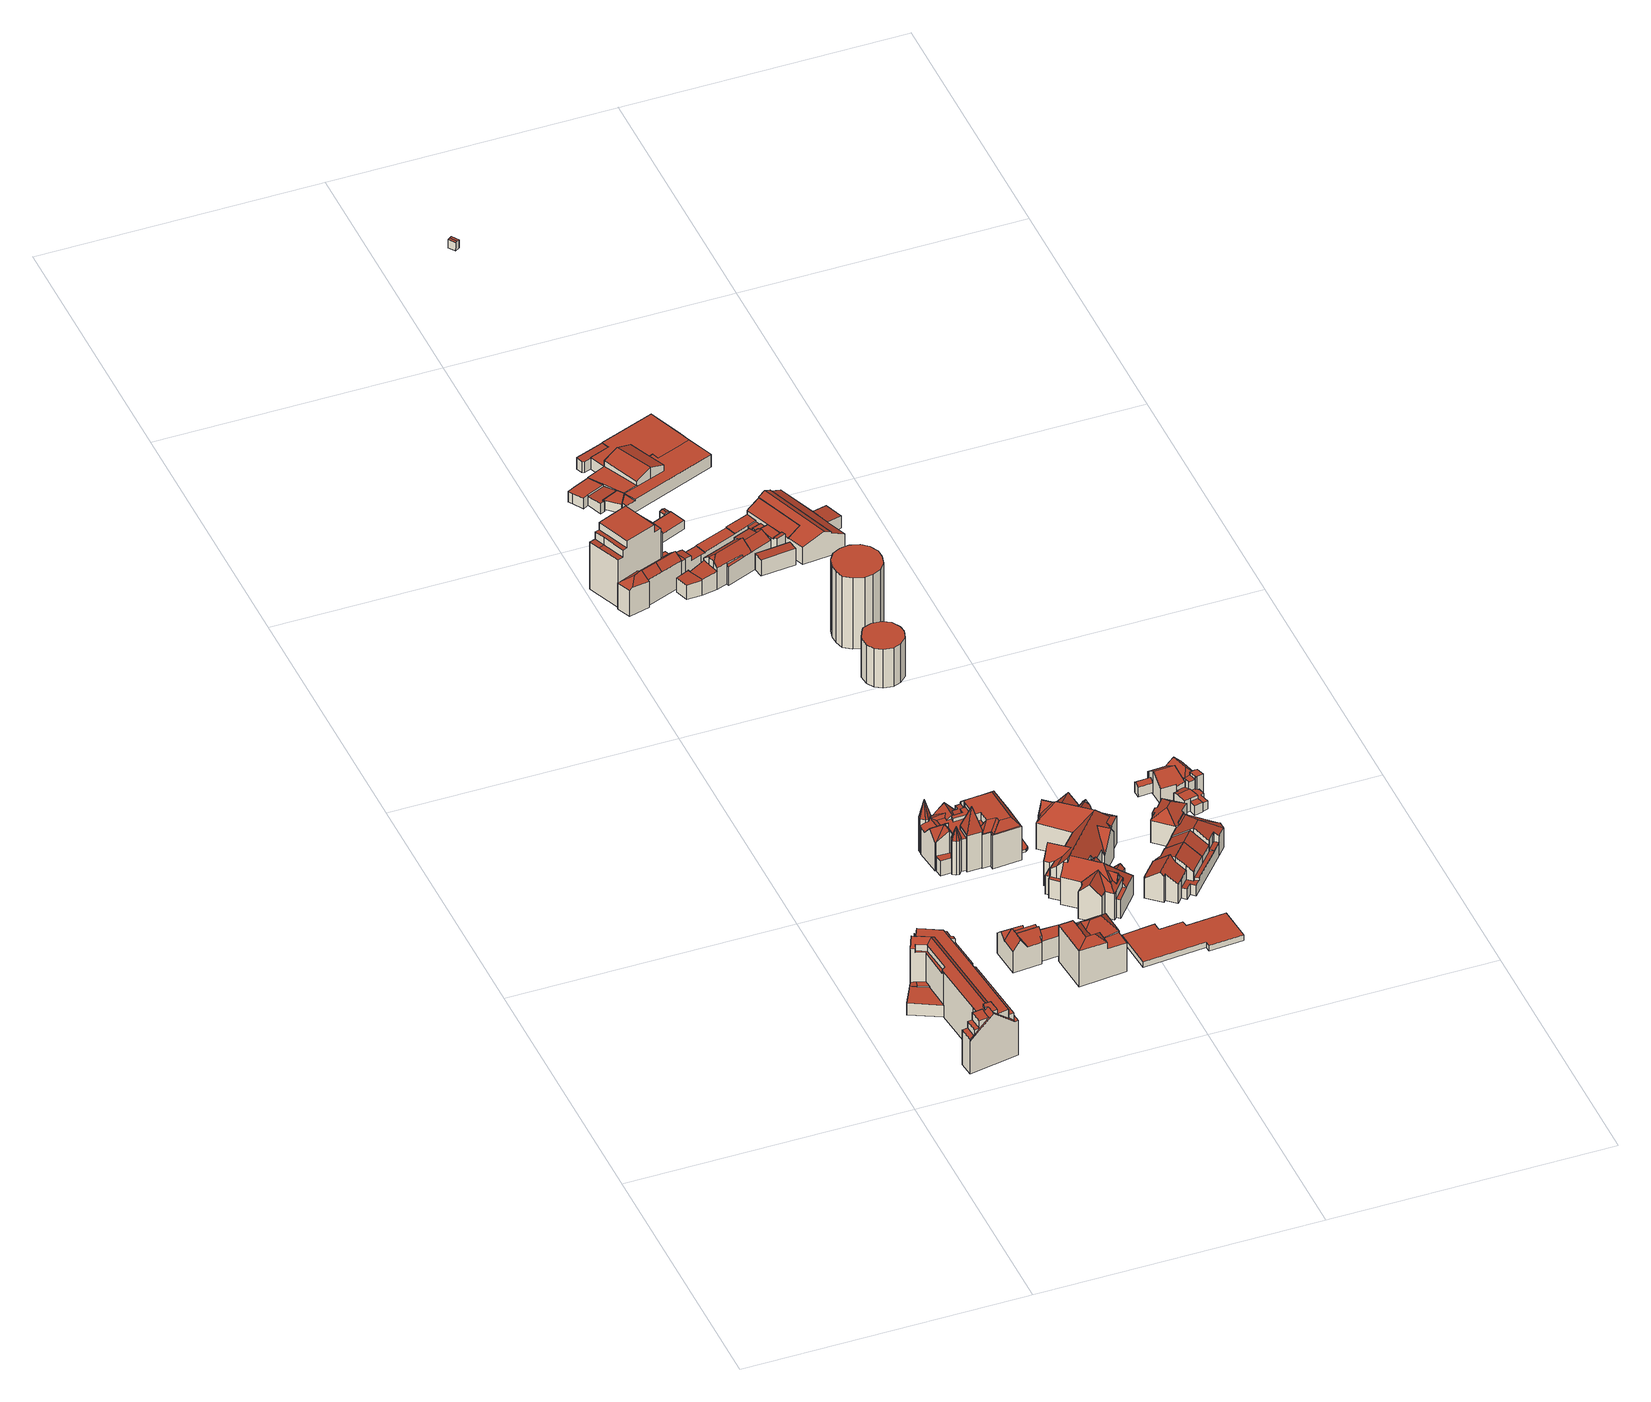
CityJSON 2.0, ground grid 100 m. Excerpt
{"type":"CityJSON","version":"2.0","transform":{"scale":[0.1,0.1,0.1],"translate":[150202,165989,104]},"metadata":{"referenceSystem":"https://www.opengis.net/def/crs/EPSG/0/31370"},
"CityObjects":{
"building1":{"type":"Building","attributes":{"description":"R4029730_A","name":"BUILDING","class":"1"},"geometry":[{"type":"MultiSurface","lod":"2","boundaries":[[[0,1,2,3]],[[4,5,6,7]],[[8,9,10,11,12,13,14]],[[15,16,17,18]],[[19,20,21,22]],[[23,24,25,26,27,28]],[[29,30,31,32]],[[33,34,35,36,37,38]],[[4,39,40,41,42,43]],[[44,45,46,47,48]],[[49,50,51,52,53,54]],[[55,56,57,58]],[[1,59,60,61,2]],[[62,63,64,65,66,67,68,69,70,71,72,73]],[[74,75,76,77]],[[78,79,80,81,82,83,46,84,31,50,49]],[[4,7,85,78,49,54,86,87,88,89,90,39]],[[64,63,81,80,91,92,93]],[[71,70,94,95,5,4,43]],[[96,97,98,99,100,59]],[[101,102,103,104,105,106,107,108,91,6,5,95]],[[65,109,110,66]],[[103,104,16,17]],[[105,106,22,109,110,76]],[[12,13,85,78]],[[18,15,74,67,68,35]],[[111,99,100,60,61,112]],[[113,98,99,111]],[[10,11,79,80]],[[40,41,27,28]],[[65,19,20,64]],[[114,87,88,113]],[[26,3,2,61,42,41,27]],[[107,108,92,93,21]],[[39,40,28,23]],[[115,116,62,73,58,57]],[[26,3,0,97,98,88,89,25]],[[112,117,56,55,72,71,43,42]],[[106,107,21,22]],[[8,9,91,6]],[[108,91,92]],[[20,21,93,64]],[[31,32,84]],[[34,35,68,69]],[[84,46,45]],[[118,119,86,53,52,30,29,44,48]],[[72,73,58,55]],[[100,59,60]],[[33,34,69,70]],[[50,51,31]],[[0,1,96,97]],[[53,54,86]],[[95,101,38,94]],[[1,59,96]],[[75,76,110,66]],[[11,12,78,79]],[[116,120,82,81,63,62]],[[38,33,70,94]],[[120,82,83,47,48,118]],[[9,10,80,91]],[[15,16,77,74]],[[101,102,37,38]],[[47,83,46]],[[89,90,24,25]],[[13,14,7,85]],[[14,8,6,7]],[[90,39,23,24]],[[119,86,87,114]],[[22,19,65,109]],[[51,52,30,31]],[[104,105,76,77,16]],[[17,18,35,36]],[[117,56,57,115]],[[102,103,17,36,37]],[[67,74,75,66]],[[32,29,44,45,84]],[[112,117,115,116,120,118,119,114,113,111]]],"semantics":{"surfaces":[{"type":"RoofSurface"},{"type":"WallSurface"},{"type":"GroundSurface"}],"values":[0,0,0,0,0,0,0,0,0,0,0,0,0,0,0,0,0,0,0,0,0,0,1,1,1,1,1,1,1,1,1,1,1,1,1,1,1,1,1,1,1,1,1,1,1,1,1,1,1,1,1,1,1,1,1,1,1,1,1,1,1,1,1,1,1,1,1,1,1,1,1,1,1,1,1,1,2]}}]},
"building2":{"type":"Building","attributes":{"name":"BUILDING","measuredHeight":12.8,"class":"1"},"geometry":[{"type":"MultiSurface","lod":"2","boundaries":[[[121,122,123,124,125,126,127]],[[128,129,130]],[[131,132,133,134]],[[135,129,136,137]],[[127,138,139,140,121]],[[132,131,141,142,143,144]],[[145,146,147,137,136]],[[135,148,149,130,129]],[[150,129,128,151,152,153]],[[145,136,129,150,154]],[[155,124,123,153,152,156]],[[157,149,148,141,131,134,158]],[[159,151,128,130,149,157]],[[156,152,151,159]],[[160,126,125,161]],[[137,147,144,143]],[[162,138,127,126,160]],[[145,154,121,140]],[[163,144,147,146,139,138,162]],[[158,134,133,164]],[[146,145,140,139]],[[135,137,143,142]],[[148,135,142,141]],[[161,125,124,155]],[[164,133,132,144,163]],[[154,150,122,121]],[[150,153,123,122]],[[158,164,163,162,160,161,155,156,159,157]]],"semantics":{"surfaces":[{"type":"RoofSurface"},{"type":"WallSurface"},{"type":"GroundSurface"}],"values":[0,0,0,0,0,0,0,0,0,0,1,1,1,1,1,1,1,1,1,1,1,1,1,1,1,1,1,2]}}]},
"building3":{"type":"Building","attributes":{"name":"BUILDING","measuredHeight":14.64,"class":"1"},"geometry":[{"type":"MultiSurface","lod":"2","boundaries":[[[165,166,167,168]],[[169,170,171,172,173,174,175,176]],[[177,178,179,172]],[[178,180,179]],[[178,177,181,180]],[[182,183,177,172,171,184]],[[183,185,181,177]],[[169,176,186]],[[183,182,187,185]],[[170,184,171]],[[188,189,190,191]],[[169,186,192,182,184,170]],[[193,190,189,180,181,194]],[[187,182,167,166]],[[172,179,174,173]],[[195,176,175,191,196]],[[196,191,190,193]],[[197,168,192,186,198]],[[174,179,180,189,188]],[[199,165,168,197]],[[194,181,185,200]],[[198,186,176,195]],[[182,192,168,167]],[[201,166,165,199]],[[200,185,187,166,201]],[[175,174,188,191]],[[200,201,199,197,198,195,196,193,194]]],"semantics":{"surfaces":[{"type":"RoofSurface"},{"type":"WallSurface"},{"type":"GroundSurface"}],"values":[0,0,0,0,0,0,0,0,0,0,0,0,1,1,1,1,1,1,1,1,1,1,1,1,1,1,2]}}]},
"building4":{"type":"Building","attributes":{"name":"BUILDING","measuredHeight":16.09,"class":"1"},"geometry":[{"type":"MultiSurface","lod":"2","boundaries":[[[202,203,204]],[[205,206,207,208,209,210]],[[202,211,212]],[[213,214,215,216,217,218,219]],[[220,221,222,223,224,225]],[[210,209,226,227,228,229]],[[230,231,232,233,234,235]],[[229,236,237,238,239,240,241,242,205,210]],[[232,231,243,244]],[[245,246,247,248,249,250,251]],[[202,252,253]],[[254,255,256,257,258,259,260,261,206]],[[262,248,249]],[[263,264,265]],[[266,267,268,269,270,271,272,273,274,275,276,277,278,279,280,281,282,283,284,285,244,243,286,287]],[[242,241,255,254]],[[202,253,288]],[[202,204,289]],[[232,244,285,290]],[[263,291,292]],[[293,235,294]],[[295,296,263]],[[284,283,297,219,218,298,299]],[[300,301,302,303,304,214,213,305,306]],[[263,307,295]],[[202,212,252]],[[263,292,308]],[[293,309,266,287,235]],[[310,311,312,313,314,315,316,317]],[[242,254,206,205]],[[262,246,247,248]],[[318,319,320,321,306,322,323,219,297]],[[285,284,299,290]],[[262,249,250,251]],[[262,251,245,246]],[[263,296,324,264]],[[202,325,211]],[[240,256,255,241]],[[234,326,294,235]],[[202,288,203]],[[263,308,307]],[[290,327,328,329,330,331,332,233,232]],[[263,265,291]],[[202,289,325]],[[299,298,333,334,335,336,337,327,290]],[[240,338,256]],[[319,339,340,320]],[[323,305,213,219]],[[341,260,259,342]],[[343,332,331,344]],[[345,207,206,261,346]],[[237,236,321,320]],[[240,239,277,276]],[[347,208,207,345]],[[348,326,234,233,332,343]],[[248,247,338,275,274]],[[309,293,310,317,267]],[[349,292,291,335,350]],[[231,230,287,286]],[[306,321,300]],[[344,331,330,351]],[[324,296,328,327]],[[352,271,204,203,353]],[[250,249,273,272]],[[227,226,223,222]],[[289,204,271,270]],[[293,294,311,310]],[[339,319,280,279]],[[296,295,329,328]],[[295,307,330,329]],[[354,224,223,355]],[[230,235,287]],[[303,302,221,220,216]],[[238,237,320,340]],[[319,318,281,280]],[[338,240,276,275]],[[356,272,271,352]],[[243,231,286]],[[342,259,258,357]],[[265,264,337,336]],[[212,211,268,316,315]],[[247,246,256,338]],[[283,282,297]],[[358,313,312,359]],[[211,325,269,268]],[[357,258,257,360]],[[304,303,216,215]],[[355,223,226,209,361]],[[239,238,340,278,277]],[[350,335,334,362]],[[252,212,315,314]],[[323,322,305]],[[351,330,307,308,363]],[[360,257,245,251,364]],[[346,261,260,341]],[[228,227,222,221,302]],[[217,216,220,225]],[[249,248,274,273]],[[365,333,298,218,217,225,224,354]],[[291,265,336,335]],[[229,228,302,301]],[[363,308,292,349]],[[214,304,215]],[[325,289,270,269]],[[340,339,279,278]],[[366,314,313,358]],[[361,209,208,347]],[[246,245,257,256]],[[322,306,305]],[[364,251,250,272,356]],[[362,334,333,365]],[[367,288,253,368]],[[359,312,311,369]],[[264,324,327,337]],[[266,309,267]],[[236,229,301,300,321]],[[368,253,252,314,366]],[[318,297,282,281]],[[353,203,288,367]],[[369,311,294,326,348]],[[268,267,317,316]],[[347,345,346,341,342,357,360,364,356,352,353,367,368,366,358,359,369,348,343,344,351,363,349,350,362,365,354,355,361]]],"semantics":{"surfaces":[{"type":"RoofSurface"},{"type":"WallSurface"},{"type":"GroundSurface"}],"values":[0,0,0,0,0,0,0,0,0,0,0,0,0,0,0,0,0,0,0,0,0,0,0,0,0,0,0,0,0,0,0,0,0,0,0,0,0,0,0,0,0,0,0,0,0,0,0,0,1,1,1,1,1,1,1,1,1,1,1,1,1,1,1,1,1,1,1,1,1,1,1,1,1,1,1,1,1,1,1,1,1,1,1,1,1,1,1,1,1,1,1,1,1,1,1,1,1,1,1,1,1,1,1,1,1,1,1,1,1,1,1,1,1,1,1,1,1,1,1,1,1,2]}}]},
"building5":{"type":"Building","attributes":{"name":"BUILDING","measuredHeight":25.1,"class":"1"},"geometry":[{"type":"MultiSurface","lod":"2","boundaries":[[[370,371,372,373]],[[374,375,376,377,378]],[[379,380,381,382,383]],[[370,384,385,371]],[[386,387,388,389,390,391]],[[392,387,386,378,377,379,383,373,372,393]],[[374,378,386,391]],[[393,372,371,385,394]],[[377,376,380,379]],[[394,385,384,381,380,376,375,395]],[[396,390,389,397]],[[383,382,370,373]],[[398,388,387,392]],[[397,389,388,398]],[[395,375,374,391,390,396]],[[382,381,384,370]],[[394,395,396,397,398,392,393]]],"semantics":{"surfaces":[{"type":"RoofSurface"},{"type":"WallSurface"},{"type":"GroundSurface"}],"values":[0,0,0,0,0,1,1,1,1,1,1,1,1,1,1,1,2]}}]},
"building6":{"type":"Building","attributes":{"name":"BUILDING","measuredHeight":1.02,"class":"1"},"geometry":[{"type":"MultiSurface","lod":"2","boundaries":[[[399,400,401,402,403,404]],[[405,404,403,406]],[[407,399,404,405]],[[406,403,402,408]],[[409,401,400,410]],[[408,402,401,409]],[[410,400,399,407]],[[405,406,408,409,410,407]]],"semantics":{"surfaces":[{"type":"RoofSurface"},{"type":"WallSurface"},{"type":"GroundSurface"}],"values":[0,1,1,1,1,1,1,2]}}]},
"building7":{"type":"Building","attributes":{"name":"BUILDING","measuredHeight":4.26,"class":"1"},"geometry":[{"type":"MultiSurface","lod":"2","boundaries":[[[411,412,413,414,415,416,417]],[[418,417,416,419]],[[420,411,417,418]],[[421,414,413,422]],[[419,416,415,423]],[[423,415,414,421]],[[424,412,411,420]],[[422,413,412,424]],[[420,418,419,423,421,422,424]]],"semantics":{"surfaces":[{"type":"RoofSurface"},{"type":"WallSurface"},{"type":"GroundSurface"}],"values":[0,1,1,1,1,1,1,1,2]}}]},
"building8":{"type":"Building","attributes":{"name":"BUILDING","measuredHeight":16.64,"class":"1"},"geometry":[{"type":"MultiSurface","lod":"2","boundaries":[[[425,426,427,428]],[[429,430,431,432,433]],[[434,435,436]],[[437,438,439,440]],[[441,435,434]],[[442,443,444,445]],[[446,447,448,449,450]],[[451,452,453,454,455]],[[456,457,458,459]],[[460,461,425,428,462,463,464,465,466]],[[467,468,469,470,471]],[[472,473,474,475,476]],[[470,469,461,460]],[[477,467,471]],[[478,479,431,480]],[[481,482,483,453]],[[430,484,485,486]],[[487,466,488,489,490,491,492,472,493]],[[472,476,494,495]],[[496,497,447,498]],[[458,457,499,500,501,493,502,503,504,505,506]],[[455,454,487,493,501,459,458,506,507,508,509]],[[436,435,441,466,487,454,453,483,510,511]],[[512,513,514,515]],[[431,430,486,516,442,445,517,477,471,470,460,480]],[[428,427,518,519,520,462]],[[493,472,495,502]],[[516,521,522,443,442]],[[523,481,453,452]],[[514,513,524]],[[456,459,501,500]],[[525,526,480,460,466,441,527,528,529,524,513,512]],[[462,520,530,463]],[[531,532,478,480,526]],[[533,445,444,534]],[[534,444,443,522,535]],[[447,530,520,498]],[[465,488,466]],[[536,511,510,482,481,523,451,455,537]],[[538,512,515,539]],[[540,436,511,536]],[[541,479,478,542]],[[543,461,469,544]],[[452,451,523]],[[545,425,461,543]],[[546,474,473,547]],[[438,508,504,503,439]],[[547,473,492,491,548]],[[549,502,495,550]],[[537,455,509,437,440,551]],[[552,494,476,475,553]],[[457,456,499]],[[554,447,497,555]],[[556,468,467,557]],[[430,429,484]],[[472,492,473]],[[558,532,531,525,559]],[[560,426,425,545]],[[561,485,484,429,433,562]],[[482,510,483]],[[563,521,516,564]],[[559,525,512,538]],[[506,505,507]],[[564,516,486,565]],[[464,489,488,465]],[[565,486,485,561]],[[566,518,427,426,560]],[[567,449,448,568]],[[569,496,519,518,566]],[[553,475,474,546]],[[548,491,490,449,567]],[[570,528,527,571]],[[572,529,528,570]],[[573,439,503,502,549]],[[437,509,508,438]],[[432,431,479,541,574,575]],[[450,489,464,463,446]],[[562,433,432,575]],[[555,497,496,569]],[[571,527,441,576]],[[544,469,468,556]],[[550,495,494,552]],[[498,520,519,496]],[[539,515,514,524,577]],[[446,463,530,447]],[[578,517,445,533]],[[568,448,447,554]],[[551,440,439,573]],[[507,505,504,508]],[[499,456,500]],[[577,524,529,572]],[[449,490,489,450]],[[557,467,477,517,578]],[[576,441,434,436,540]],[[535,522,521,563]],[[526,525,531]],[[542,478,532,558]],[[544,556,557,578,533,534,535,563,564,565,561,562,575,574,541,542,558,559,538,539,577,572,570,571,576,540,536,537,551,573,549,550,552,553,546,547,548,567,568,554,555,569,566,560,545,543]]],"semantics":{"surfaces":[{"type":"RoofSurface"},{"type":"WallSurface"},{"type":"GroundSurface"}],"values":[0,0,0,0,0,0,0,0,0,0,0,0,0,0,0,0,0,0,0,0,0,0,0,0,0,0,0,0,0,0,0,0,0,0,1,1,1,1,1,1,1,1,1,1,1,1,1,1,1,1,1,1,1,1,1,1,1,1,1,1,1,1,1,1,1,1,1,1,1,1,1,1,1,1,1,1,1,1,1,1,1,1,1,1,1,1,1,1,1,1,1,1,1,1,1,1,1,2]}}]},
"building9":{"type":"Building","attributes":{"name":"BUILDING","measuredHeight":4.32,"class":"1"},"geometry":[{"type":"MultiSurface","lod":"2","boundaries":[[[579,580,581,582,583,584]],[[585,579,584,586]],[[587,582,581,588]],[[586,584,583,589]],[[590,580,579,585]],[[588,581,580,590]],[[589,583,582,587]],[[585,586,589,587,588,590]]],"semantics":{"surfaces":[{"type":"RoofSurface"},{"type":"WallSurface"},{"type":"GroundSurface"}],"values":[0,1,1,1,1,1,1,2]}}]},
"building10":{"type":"Building","attributes":{"name":"BUILDING","measuredHeight":19.51,"class":"1"},"geometry":[{"type":"MultiSurface","lod":"2","boundaries":[[[591,592,593,594,595,596,597,598,599]],[[600,601,602,603,604,605,606]],[[607,608,609,610,611]],[[612,613,614,615,616,594]],[[617,618,619,620,621,622,623,624,625,626]],[[627,628,629,630,631,632,633,634]],[[635,636,637,638]],[[639,640,641,642]],[[596,595,643,644,645]],[[646,647,648]],[[649,650,651,652]],[[604,653,654,648,647,655,656,657,658]],[[659,660,661,662]],[[663,664,665,666,667,668]],[[669,670,671,672,673]],[[674,675,601,600,676]],[[677,678,602,601,679,680]],[[681,682,683,684,615]],[[685,686,687,688,689]],[[615,614,690,681]],[[691,692,693,606,694,695,696]],[[697,698,699,700,701]],[[595,594,616,702,643]],[[703,704,705,646,648,654,678]],[[706,707,708,709,710]],[[632,631,711,712,713]],[[714,664,645,644,715]],[[716,682,681,690,717]],[[694,606,605]],[[718,649,710,709,642,641,689,688,719]],[[720,707,706,652,651,697,701,691,696,659,662,721]],[[722,713,712,723]],[[724,704,703,677,680,725]],[[654,653,603,602]],[[709,708,639,642]],[[667,666,673,672]],[[668,667,672,626,625]],[[608,607,591,599]],[[612,594,593]],[[726,592,591,607,611,727]],[[609,608,599,623,622]],[[676,600,693,692]],[[728,617,671,670,686,685,640,639,708,707,720]],[[653,604,603]],[[729,661,660,695,694,605,730]],[[731,702,683,682,716]],[[732,619,618,733]],[[706,710,649,652]],[[670,669,687,686]],[[597,596,663,668]],[[660,659,696,695]],[[719,688,687,669,673,734]],[[641,640,685,689]],[[646,705,628,627]],[[723,712,711,735]],[[698,697,651,650]],[[658,657,636,635]],[[678,654,602]],[[678,677,703]],[[736,665,664,714]],[[684,683,702,616]],[[737,675,674,699,738]],[[679,601,675]],[[739,629,628,740]],[[740,628,705,704,724]],[[599,598,624,623]],[[725,680,679,675,737]],[[717,690,614,741]],[[598,597,668,625,624]],[[692,691,701,700]],[[734,673,666,665,736]],[[674,676,692,700,699]],[[727,611,610,621,620,742]],[[596,645,664,663]],[[742,620,619,732]],[[743,613,612,593,592,726]],[[741,614,613,743]],[[738,699,698,650,649,718]],[[744,637,656,655,633,745]],[[721,662,661,729]],[[746,630,629,739]],[[672,671,617,626]],[[735,711,631,630,746]],[[733,618,617,728]],[[747,638,637,744]],[[610,609,622,621]],[[730,605,604,658,635,638,747]],[[600,606,693]],[[657,656,637,636]],[[745,633,632,713,722]],[[615,684,616]],[[655,647,634,633]],[[647,646,627,634]],[[715,644,643,702,731]],[[743,726,727,742,732,733,728,720,721,729,730,747,744,745,722,723,735,746,739,740,724,725,737,738,718,719,734,736,714,715,731,716,717,741]]],"semantics":{"surfaces":[{"type":"RoofSurface"},{"type":"WallSurface"},{"type":"GroundSurface"}],"values":[0,0,0,0,0,0,0,0,0,0,0,0,0,0,0,0,0,0,0,0,0,0,0,0,0,0,1,1,1,1,1,1,1,1,1,1,1,1,1,1,1,1,1,1,1,1,1,1,1,1,1,1,1,1,1,1,1,1,1,1,1,1,1,1,1,1,1,1,1,1,1,1,1,1,1,1,1,1,1,1,1,1,1,1,1,1,1,1,1,1,1,1,1,1,2]}}]},
"building11":{"type":"Building","attributes":{"name":"BUILDING","measuredHeight":3.73,"class":"1"},"geometry":[{"type":"MultiSurface","lod":"2","boundaries":[[[748,749,750,751,752,753]],[[754,748,753,755]],[[756,750,749,757]],[[757,749,748,754]],[[758,752,751,759]],[[759,751,750,756]],[[755,753,752,758]],[[757,754,755,758,759,756]]],"semantics":{"surfaces":[{"type":"RoofSurface"},{"type":"WallSurface"},{"type":"GroundSurface"}],"values":[0,1,1,1,1,1,1,2]}}]},
"building12":{"type":"Building","attributes":{"name":"BUILDING","measuredHeight":2.33,"class":"1"},"geometry":[{"type":"MultiSurface","lod":"2","boundaries":[[[760,761,762,763,764,765,766,767,768,769]],[[770,767,766,771]],[[772,768,767,770]],[[773,769,768,772]],[[774,763,762,775]],[[776,765,764,777]],[[778,760,769,773]],[[779,761,760,778]],[[777,764,763,774]],[[771,766,765,776]],[[775,762,761,779]],[[778,773,772,770,771,776,777,774,775,779]]],"semantics":{"surfaces":[{"type":"RoofSurface"},{"type":"WallSurface"},{"type":"GroundSurface"}],"values":[0,1,1,1,1,1,1,1,1,1,1,2]}}]},
"building13":{"type":"Building","attributes":{"name":"BUILDING","measuredHeight":3.58,"class":"1"},"geometry":[{"type":"MultiSurface","lod":"2","boundaries":[[[780,781,782,783]],[[784,781,780,785]],[[785,780,783,786]],[[787,782,781,784]],[[786,783,782,787]],[[784,785,786,787]]],"semantics":{"surfaces":[{"type":"RoofSurface"},{"type":"WallSurface"},{"type":"GroundSurface"}],"values":[0,1,1,1,1,2]}}]},
"building14":{"type":"Building","attributes":{"name":"BUILDING","measuredHeight":3.03,"class":"1"},"geometry":[{"type":"MultiSurface","lod":"2","boundaries":[[[788,789,790,791]],[[788,792,793,789]],[[794,790,789,793,795]],[[796,791,790,794]],[[795,793,792,797]],[[797,792,788,791,796]],[[794,795,797,796]]],"semantics":{"surfaces":[{"type":"RoofSurface"},{"type":"WallSurface"},{"type":"GroundSurface"}],"values":[0,0,1,1,1,1,2]}}]},
"building15":{"type":"Building","attributes":{"name":"BUILDING","measuredHeight":15.84,"class":"1"},"geometry":[{"type":"MultiSurface","lod":"2","boundaries":[[[798,799,800,801,802,803,804,805,806,807,808,809,810,811]],[[812,804,803,813]],[[814,801,800,815]],[[813,803,802,816]],[[817,798,811,818]],[[815,800,799,819]],[[820,810,809,821]],[[822,808,807,823]],[[818,811,810,820]],[[823,807,806,824]],[[816,802,801,814]],[[819,799,798,817]],[[821,809,808,822]],[[824,806,805,825]],[[825,805,804,812]],[[817,818,820,821,822,823,824,825,812,813,816,814,815,819]]],"semantics":{"surfaces":[{"type":"RoofSurface"},{"type":"WallSurface"},{"type":"GroundSurface"}],"values":[0,1,1,1,1,1,1,1,1,1,1,1,1,1,1,2]}}]},
"building16":{"type":"Building","attributes":{"name":"BUILDING","measuredHeight":28.97,"class":"1"},"geometry":[{"type":"MultiSurface","lod":"2","boundaries":[[[826,827,828,829,830,831,832,833,834,835,836,837,838,839,840,841]],[[842,832,831,843]],[[843,831,830,844]],[[844,830,829,845]],[[846,833,832,842]],[[845,829,828,847]],[[847,828,827,848]],[[849,838,837,850]],[[851,840,839,852]],[[853,836,835,854]],[[850,837,836,853]],[[852,839,838,849]],[[848,827,826,855]],[[854,835,834,856]],[[857,841,840,851]],[[856,834,833,846]],[[855,826,841,857]],[[855,857,851,852,849,850,853,854,856,846,842,843,844,845,847,848]]],"semantics":{"surfaces":[{"type":"RoofSurface"},{"type":"WallSurface"},{"type":"GroundSurface"}],"values":[0,1,1,1,1,1,1,1,1,1,1,1,1,1,1,1,1,2]}}]},
"building17":{"type":"Building","attributes":{"name":"BUILDING","measuredHeight":6.68,"class":"1"},"geometry":[{"type":"MultiSurface","lod":"2","boundaries":[[[858,859,860,861]],[[862,859,858,863]],[[864,861,860,865]],[[863,858,861,864]],[[865,860,859,862]],[[863,864,865,862]]],"semantics":{"surfaces":[{"type":"RoofSurface"},{"type":"WallSurface"},{"type":"GroundSurface"}],"values":[0,1,1,1,1,2]}}]},
"building18":{"type":"Building","attributes":{"name":"BUILDING","measuredHeight":9.38,"class":"1"},"geometry":[{"type":"MultiSurface","lod":"2","boundaries":[[[866,752,867,868,869,870,871,872,873,874,875]],[[876,877,878,879,880,881]],[[882,883,884,885]],[[886,887,888,889,890,891]],[[892,893,894,895]],[[896,897,898,899,900,871,870,901,902,903,904,905]],[[893,892,906,907,908]],[[893,908,898,897]],[[906,892,875,874]],[[895,894,878,877]],[[909,890,889,910]],[[911,880,879,912]],[[907,906,874,873,899]],[[877,876,752,866]],[[913,886,891,914]],[[915,883,882,916]],[[871,900,872]],[[917,896,905,886,913]],[[918,884,883,915]],[[919,902,901,870,869,868,920]],[[894,893,897,896,878]],[[916,882,752,876,881,921]],[[867,752,882,885]],[[920,868,867,885,884,918]],[[900,899,873,872]],[[912,879,878,896,917]],[[910,889,888,903,902,919]],[[921,881,880,911]],[[892,895,877,866,875]],[[905,904,887,886]],[[904,903,888,887]],[[914,891,890,909]],[[908,907,899,898]],[[912,917,913,914,909,910,919,920,918,915,916,921,911]]],"semantics":{"surfaces":[{"type":"RoofSurface"},{"type":"WallSurface"},{"type":"GroundSurface"}],"values":[0,0,0,0,0,0,0,1,1,1,1,1,1,1,1,1,1,1,1,1,1,1,1,1,1,1,1,1,1,1,1,1,1,2]}}]},
"building19":{"type":"Building","attributes":{"name":"BUILDING","measuredHeight":13.22,"class":"1"},"geometry":[{"type":"MultiSurface","lod":"2","boundaries":[[[922,923,924,925]],[[926,927,928,929,930,931,932,933]],[[934,935,936,937,938,939,940,928,927]],[[926,934,927]],[[941,942,930,923,922]],[[943,944,945,946,947,948,949,950,951]],[[952,953,954,955,956]],[[957,958,959,960]],[[928,940,961,929]],[[962,963,964,965,966,967]],[[968,969,959,958,970,971]],[[972,924,973,974,975,976,977,978,979]],[[950,949,980,981,982,983]],[[962,967,984,985,986,987,988,989,948]],[[972,990,925,924]],[[991,992,993,994,995,996]],[[923,930,997,998,999,973,924]],[[1000,1001,1002,1003,1004,1005,1006,1007]],[[1008,1003,987,986,1009]],[[943,951,958,957]],[[951,950,970,958]],[[963,962,947,946]],[[1010,935,934,926,1011]],[[1012,961,940,939,1013]],[[931,930,942]],[[983,982,993,992,971]],[[994,993,1000,1007]],[[981,980,988,1002,1001]],[[956,955,996,995]],[[1014,1006,1005,1015]],[[1016,936,935,1010]],[[977,976,954,953]],[[982,981,1001,1000,993]],[[932,931,942,941]],[[1017,945,944,1018]],[[1019,972,979,1020]],[[949,948,989]],[[962,948,947]],[[1021,985,984,1022]],[[1023,964,963,946,945,1017]],[[1024,937,936,1016]],[[975,974,968,991,996,955]],[[1025,938,937,1024]],[[978,977,953,952]],[[1026,997,929,961,1012]],[[974,973,969,968]],[[1027,990,972,1019]],[[1028,933,932,941,922,925,990,1027]],[[1029,966,965,1030]],[[1011,926,933,1028]],[[988,987,1003,1002]],[[1022,984,967,966,1029]],[[1013,939,938,1025]],[[950,983,971,970]],[[1015,1005,1004,1031]],[[976,975,955,954]],[[1020,979,978,952,956,995,994,1007,1006,1014]],[[1018,944,943,957,960,998,997,1026]],[[1009,986,985,1021]],[[973,999,959,969]],[[929,997,930]],[[999,998,960,959]],[[1030,965,964,1023]],[[968,971,992,991]],[[1031,1004,1003,1008]],[[980,949,989,988]],[[1012,1013,1025,1024,1016,1010,1011,1028,1027,1019,1020,1014,1015,1031,1008,1009,1021,1022,1029,1030,1023,1017,1018,1026]]],"semantics":{"surfaces":[{"type":"RoofSurface"},{"type":"WallSurface"},{"type":"GroundSurface"}],"values":[0,0,0,0,0,0,0,0,0,0,0,0,0,0,0,0,0,0,1,1,1,1,1,1,1,1,1,1,1,1,1,1,1,1,1,1,1,1,1,1,1,1,1,1,1,1,1,1,1,1,1,1,1,1,1,1,1,1,1,1,1,1,1,1,1,1,2]}}]},
"building20":{"type":"Building","attributes":{"name":"BUILDING","measuredHeight":10.47,"class":"1"},"geometry":[{"type":"MultiSurface","lod":"2","boundaries":[[[1032,1033,1034,1035,1036,1037]],[[1038,1039,1040,1041,1042,1043]],[[1044,1045,1046,1047,1048,1049]],[[1050,1039,1038,1051]],[[1052,1046,1045,1053]],[[1050,1051,1032,1037]],[[1054,1034,1033,1055]],[[1056,1047,1046,1052]],[[1057,1035,1034,1054]],[[1055,1033,1032,1051,1038,1043,1058]],[[1059,1036,1035,1057]],[[1053,1045,1044,1040,1039,1050,1037,1036,1059]],[[1042,1041,1049,1048]],[[1058,1043,1042,1048,1047,1056]],[[1041,1040,1044,1049]],[[1057,1054,1055,1058,1056,1052,1053,1059]]],"semantics":{"surfaces":[{"type":"RoofSurface"},{"type":"WallSurface"},{"type":"GroundSurface"}],"values":[0,0,0,0,1,1,1,1,1,1,1,1,1,1,1,2]}}]},
"building21":{"type":"Building","attributes":{"name":"BUILDING","measuredHeight":5.1,"class":"1"},"geometry":[{"type":"MultiSurface","lod":"2","boundaries":[[[1060,1061,1062,1063]],[[1060,1064,1065,1061]],[[1066,1062,1061,1065,1067]],[[1068,1064,1060,1063,1069]],[[1067,1065,1064,1068]],[[1069,1063,1062,1066]],[[1067,1068,1069,1066]]],"semantics":{"surfaces":[{"type":"RoofSurface"},{"type":"WallSurface"},{"type":"GroundSurface"}],"values":[0,0,1,1,1,1,2]}}]},
"building22":{"type":"Building","attributes":{"name":"BUILDING","measuredHeight":3.37,"class":"1"},"geometry":[{"type":"MultiSurface","lod":"2","boundaries":[[[1070,1071,1072,1073]],[[1070,1073,1074,1075]],[[1076,1072,1071,1077]],[[1077,1071,1070,1075,1078]],[[1078,1075,1074,1079]],[[1079,1074,1073,1072,1076]],[[1077,1078,1079,1076]]],"semantics":{"surfaces":[{"type":"RoofSurface"},{"type":"WallSurface"},{"type":"GroundSurface"}],"values":[0,0,1,1,1,1,2]}}]},
"building23":{"type":"Building","attributes":{"name":"BUILDING","measuredHeight":5.75,"class":"1"},"geometry":[{"type":"MultiSurface","lod":"2","boundaries":[[[1080,1081,1082,1083]],[[1084,1082,1081,1085]],[[1086,1083,1082,1084]],[[1087,1080,1083,1086]],[[1085,1081,1080,1087]],[[1086,1084,1085,1087]]],"semantics":{"surfaces":[{"type":"RoofSurface"},{"type":"WallSurface"},{"type":"GroundSurface"}],"values":[0,1,1,1,1,2]}}]},
"building24":{"type":"Building","attributes":{"name":"BUILDING","measuredHeight":9.47,"class":"1"},"geometry":[{"type":"MultiSurface","lod":"2","boundaries":[[[1088,1089,1090,1091,1092,1093]],[[1094,1095,1096,1097,1098,1099]],[[1100,1101,1102,1103,1094,1099,1104,1105]],[[1106,1107,1108,1109]],[[1088,1093,1110,1111,1112,1113]],[[1114,1089,1088,1113,1100,1105,1115]],[[1116,1095,1094,1103,1117]],[[1118,1109,1108,1119]],[[1120,1092,1091,1121]],[[1122,1111,1110,1123]],[[1121,1091,1090,1124]],[[1125,1104,1099,1098,1097,1106,1109,1118]],[[1126,1102,1101,1112,1111,1122]],[[1127,1107,1096,1095,1116]],[[1115,1105,1104,1125]],[[1123,1110,1093,1092,1120]],[[1113,1112,1101,1100]],[[1117,1103,1102,1126]],[[1119,1108,1107,1127]],[[1124,1090,1089,1114]],[[1097,1096,1107,1106]],[[1124,1114,1115,1125,1118,1119,1127,1116,1117,1126,1122,1123,1120,1121]]],"semantics":{"surfaces":[{"type":"RoofSurface"},{"type":"WallSurface"},{"type":"GroundSurface"}],"values":[0,0,0,0,0,1,1,1,1,1,1,1,1,1,1,1,1,1,1,1,1,2]}}]},
"building25":{"type":"Building","attributes":{"name":"BUILDING","measuredHeight":9.18,"class":"1"},"geometry":[{"type":"MultiSurface","lod":"2","boundaries":[[[1128,1129,1130,1131,1132]],[[1133,1134,1135,1136,1137,1138,1139,1140]],[[1141,1142,1143,1144,1145,1146,1147]],[[1130,1129,1142,1141]],[[1148,1149,1150,1151,1152,1153,1154,1155,1156,1157,1158]],[[1129,1128,1159,1160,1142]],[[1161,1139,1138,1156,1162]],[[1163,1132,1131,1164]],[[1134,1133,1131,1130]],[[1165,1152,1151,1166]],[[1138,1137,1157,1156]],[[1164,1131,1133,1140,1167]],[[1168,1144,1143,1160,1159,1169]],[[1166,1151,1150,1170]],[[1171,1145,1144,1168]],[[1167,1140,1139,1161]],[[1137,1136,1147,1158,1157]],[[1135,1134,1130,1141]],[[1170,1150,1149,1148,1146,1145,1171]],[[1136,1135,1141,1147]],[[1147,1146,1148,1158]],[[1172,1155,1154,1173]],[[1162,1156,1155,1172]],[[1169,1159,1128,1132,1163]],[[1173,1154,1153,1174]],[[1174,1153,1152,1165]],[[1143,1142,1160]],[[1169,1163,1164,1167,1161,1162,1172,1173,1174,1165,1166,1170,1171,1168]]],"semantics":{"surfaces":[{"type":"RoofSurface"},{"type":"WallSurface"},{"type":"GroundSurface"}],"values":[0,0,0,0,0,0,1,1,1,1,1,1,1,1,1,1,1,1,1,1,1,1,1,1,1,1,1,2]}}]}
},
"vertices":[
[215,407,131],[179,425,131],[187,446,130],[213,435,131],[239,453,292],[254,465,278],[291,79,278],[275,78,292],[291,79,295],[296,34,295],[278,31,296],[275,60,295],[265,59,295],[264,77,295],[275,78,295],[318,446,264],[298,444,273],[296,460,272],[317,462,264],[332,307,251],[358,50,251],[336,48,251],[312,305,250],[220,440,249],[232,318,250],[222,317,250],[213,435,249],[182,448,250],[186,457,250],[208,68,248],[224,70,248],[229,22,248],[212,19,248],[231,551,252],[312,506,252],[317,462,248],[296,460,247],[294,487,249],[218,526,249],[220,440,274],[186,457,274],[182,448,265],[167,454,264],[182,481,292],[208,68,221],[212,19,221],[202,17,221],[193,15,221],[188,66,221],[261,59,278],[264,28,278],[229,22,277],[224,70,277],[246,72,277],[260,73,278],[228,569,129],[237,586,128],[320,545,129],[322,522,129],[166,432,127],[158,436,125],[167,454,126],[371,42,221],[359,40,221],[358,50,221],[332,307,221],[330,328,221],[318,446,222],[317,462,222],[312,506,222],[231,551,221],[221,555,221],[228,569,221],[322,522,222],[318,446,251],[330,328,251],[310,326,248],[298,444,249],[265,59,281],[275,60,292],[278,31,292],[279,25,292],[194,10,212],[193,15,212],[212,19,230],[264,77,281],[246,72,265],[242,110,265],[223,307,265],[222,317,265],[232,318,274],[296,34,278],[337,42,242],[336,48,241],[218,526,245],[201,491,278],[179,425,127],[215,407,127],[223,307,127],[118,361,128],[158,436,127],[218,526,278],[294,487,277],[296,460,277],[298,444,277],[310,326,277],[312,305,277],[336,48,277],[337,42,277],[312,305,242],[310,326,242],[118,361,80],[167,454,80],[223,307,80],[242,110,80],[320,545,80],[371,42,80],[237,586,80],[188,66,80],[246,72,80],[194,10,80],
[612,474,190],[612,468,185],[613,447,163],[674,453,164],[685,453,164],[684,464,174],[683,478,187],[559,430,171],[532,462,209],[534,428,209],[501,511,190],[576,516,189],[574,545,162],[499,539,163],[528,490,210],[539,476,195],[536,490,197],[681,498,165],[611,495,165],[612,480,180],[503,488,167],[528,490,166],[536,490,166],[577,493,165],[612,480,196],[611,495,198],[577,493,198],[503,488,171],[508,427,168],[612,468,210],[608,434,171],[607,447,186],[613,447,186],[612,474,203],[674,453,82],[607,447,82],[508,427,82],[499,539,82],[608,434,82],[684,464,82],[685,453,82],[681,498,82],[577,493,82],[574,545,82],
[684,464,169],[685,453,169],[741,458,169],[740,469,169],[807,424,227],[767,419,225],[746,399,207],[749,367,207],[749,367,193],[780,370,180],[850,381,184],[852,381,184],[722,341,229],[755,343,229],[780,370,207],[785,318,205],[686,309,207],[741,458,184],[713,433,229],[743,440,209],[674,453,207],[844,478,184],[685,453,207],[780,370,178],[785,318,178],[854,324,178],[850,381,178],[740,469,184],[854,324,60],[686,309,60],[852,381,60],[850,381,60],[740,469,60],[844,478,60],[684,464,60],[674,453,60],[685,453,60],
[520,939,290],[525,924,240],[535,935,240],[711,948,264],[734,923,240],[733,942,240],[728,1009,240],[719,1115,240],[702,1086,264],[516,956,240],[507,951,240],[560,1051,234],[558,1079,234],[582,1080,214],[580,1100,214],[579,1108,214],[545,1106,253],[550,1043,247],[580,1100,212],[600,1102,212],[600,1106,212],[621,1108,212],[621,1110,212],[579,1108,212],[621,1108,238],[600,1106,237],[600,1102,243],[601,1079,264],[519,1007,252],[519,1019,238],[487,1017,238],[451,1036,213],[455,1003,252],[506,1006,252],[602,1066,264],[604,1031,264],[606,1002,264],[629,1003,264],[632,961,264],[667,963,264],[668,945,264],[518,1029,234],[502,1027,234],[602,928,250],[606,928,250],[605,960,250],[604,986,250],[551,984,250],[552,934,250],[553,927,250],[503,942,240],[504,933,240],[637,914,240],[636,930,240],[606,928,240],[602,928,240],[602,925,240],[632,927,240],[632,910,240],[735,917,240],[579,956,341],[468,1082,308],[488,1077,240],[487,1087,240],[522,968,234],[515,968,234],[516,956,234],[525,956,234],[534,946,234],[535,935,234],[552,934,234],[551,984,234],[604,986,234],[605,960,234],[632,961,234],[629,1003,234],[606,1002,234],[591,1000,234],[589,1029,234],[545,1027,234],[544,1043,234],[528,1041,234],[527,1055,234],[499,1054,234],[519,1019,234],[519,1007,234],[513,925,240],[534,946,240],[483,1066,238],[475,1100,240],[463,1098,240],[509,967,252],[463,970,217],[464,1061,240],[475,1061,240],[544,1043,247],[508,1104,214],[535,1069,242],[602,1066,234],[601,1079,234],[600,1102,234],[580,1100,234],[582,1080,234],[584,1053,234],[583,1065,247],[450,1072,240],[450,1084,240],[515,968,243],[509,967,163],[463,970,163],[463,965,163],[467,940,163],[503,942,163],[507,951,163],[516,956,163],[515,968,163],[545,1027,247],[589,1029,247],[604,1031,247],[602,1066,247],[584,1053,247],[584,1045,247],[481,1068,240],[525,956,240],[460,969,217],[481,1068,234],[475,1061,231],[464,1061,231],[450,1072,213],[451,1065,213],[448,1064,213],[481,1102,214],[481,1099,214],[475,1100,214],[487,1087,214],[488,1077,223],[605,960,240],[591,1000,242],[606,1002,242],[632,910,103],[632,927,103],[448,1064,103],[451,1065,103],[733,942,103],[735,917,103],[728,1009,103],[460,969,103],[463,1098,103],[475,1100,103],[450,1072,103],[535,935,103],[525,924,103],[621,1110,103],[621,1108,103],[552,934,103],[602,925,103],[467,940,103],[463,965,103],[602,928,103],[719,1115,103],[481,1099,103],[450,1084,103],[553,927,103],[481,1102,103],[503,942,103],[513,925,103],[504,933,103],[463,970,103],
[41,2737,223],[20,2728,225],[54,2648,225],[74,2656,223],[150,2826,282],[114,2811,282],[42,2782,281],[90,2662,281],[199,2703,282],[90,2662,252],[42,2782,251],[26,2775,253],[41,2737,253],[74,2656,253],[26,2775,223],[4,2767,225],[199,2703,252],[225,2713,252],[208,2758,252],[198,2779,252],[172,2835,252],[150,2826,252],[225,2713,31],[54,2648,31],[4,2767,31],[114,2811,31],[172,2835,31],[198,2779,31],[208,2758,31],
[758,944,119],[764,947,119],[769,953,119],[767,1011,119],[728,1009,119],[733,942,119],[733,942,109],[728,1009,109],[758,944,109],[767,1011,109],[769,953,109],[764,947,109],
[106,3205,67],[115,3192,67],[139,3154,67],[157,3165,67],[221,3193,67],[189,3243,68],[144,3223,68],[144,3223,25],[189,3243,25],[106,3205,25],[157,3165,25],[139,3154,25],[221,3193,25],[115,3192,25],
[840,827,185],[811,852,185],[786,825,230],[845,773,230],[970,962,242],[943,933,243],[988,926,223],[982,932,210],[980,953,227],[900,700,229],[882,679,229],[924,679,198],[965,599,159],[953,609,159],[914,562,159],[925,552,159],[877,719,199],[898,983,234],[937,1027,234],[912,1048,194],[895,1030,194],[778,729,159],[761,744,159],[752,733,159],[787,702,159],[796,713,159],[984,665,160],[971,649,185],[952,651,199],[956,643,202],[1006,647,162],[937,601,229],[947,613,195],[935,623,205],[910,625,229],[975,897,250],[899,893,185],[816,772,205],[778,729,206],[796,713,234],[806,704,250],[816,715,250],[828,1008,185],[833,1003,193],[807,975,189],[879,982,249],[877,1008,228],[882,635,231],[827,643,191],[827,632,191],[801,602,191],[830,576,230],[849,1032,228],[1054,904,195],[1007,946,195],[1028,901,205],[973,675,199],[959,687,182],[947,673,182],[970,962,245],[964,967,236],[943,965,214],[901,641,250],[806,704,232],[796,713,232],[787,702,215],[775,689,194],[827,643,194],[905,588,205],[859,550,193],[881,575,189],[775,783,159],[749,754,159],[790,776,158],[937,601,195],[927,590,195],[915,600,205],[905,553,189],[914,562,189],[953,609,190],[959,615,190],[942,630,205],[959,615,178],[953,609,178],[965,599,161],[959,687,160],[943,701,160],[1005,854,188],[964,848,227],[998,819,227],[1018,842,190],[935,972,191],[868,1054,194],[761,796,183],[775,783,183],[790,776,190],[961,1002,192],[963,1004,192],[984,665,184],[961,776,160],[1016,867,188],[1006,876,205],[903,749,197],[916,739,178],[954,783,179],[761,744,190],[1016,867,197],[1020,863,194],[895,1030,83],[912,1048,83],[963,1004,83],[943,701,83],[1006,647,83],[1005,854,83],[1018,842,83],[924,679,83],[1007,946,83],[1054,904,83],[899,893,83],[807,975,83],[840,827,83],[827,632,83],[827,643,83],[775,689,83],[905,553,83],[881,575,83],[925,552,83],[859,550,83],[801,602,83],[761,744,83],[749,754,83],[833,1003,83],[828,1008,83],[1020,863,83],[1016,867,83],[811,852,83],[964,967,83],[980,953,83],[961,1002,83],[935,972,83],[943,965,83],[761,796,83],[787,702,83],[752,733,83],[775,783,83],[916,739,83],[903,749,83],[954,783,83],[914,562,83],[988,926,83],[982,932,83],[877,719,83],[961,776,83],[868,1054,83],
[157,3165,62],[179,3109,69],[195,3117,69],[191,3120,69],[250,3148,69],[221,3193,63],[157,3165,26],[221,3193,26],[191,3120,26],[195,3117,26],[250,3148,26],[179,3109,26],
[220,2724,120],[225,2713,131],[128,2676,132],[137,2653,154],[193,2675,153],[271,2704,152],[263,2727,131],[234,2716,131],[229,2728,120],[578,2733,125],[559,2725,125],[499,2701,125],[511,2671,110],[514,2663,105],[593,2694,105],[582,2722,120],[220,2724,222],[229,2728,221],[236,2731,221],[223,2765,221],[208,2758,222],[128,2676,137],[54,2648,134],[51,2647,134],[104,2636,155],[133,2651,154],[304,2744,71],[277,2807,72],[236,2789,72],[242,2773,72],[223,2765,72],[236,2731,72],[229,2728,72],[234,2716,72],[263,2727,71],[281,2734,71],[368,2664,100],[362,2687,100],[306,2665,89],[303,2673,89],[301,2672,88],[327,2612,89],[380,2622,99],[375,2639,99],[483,2651,102],[481,2658,106],[419,2635,106],[422,2626,101],[488,2814,99],[367,2768,99],[382,2728,98],[503,2775,98],[204,2648,131],[281,2678,130],[280,2682,133],[368,2664,129],[375,2639,128],[391,2660,138],[555,2795,96],[562,2775,96],[596,2788,97],[588,2809,98],[511,2671,113],[499,2701,139],[380,2622,113],[419,2635,112],[481,2658,111],[483,2651,105],[631,2696,127],[598,2683,125],[605,2670,126],[637,2682,128],[271,2704,122],[280,2682,122],[299,2689,122],[297,2695,122],[281,2734,122],[263,2727,122],[327,2707,113],[311,2747,113],[304,2744,115],[281,2734,120],[297,2695,120],[572,2750,118],[552,2743,118],[574,2744,121],[485,2737,118],[491,2722,121],[552,2743,122],[546,2760,119],[83,2601,139],[146,2617,133],[143,2625,139],[133,2651,158],[367,2768,96],[311,2747,96],[327,2707,94],[366,2722,94],[382,2728,94],[72,2598,133],[608,2757,118],[574,2744,120],[578,2733,120],[593,2694,119],[598,2683,119],[631,2696,118],[596,2788,103],[562,2775,104],[572,2750,104],[574,2744,104],[608,2757,103],[143,2625,132],[485,2737,109],[361,2689,109],[362,2687,110],[588,2809,101],[574,2847,102],[488,2814,103],[503,2775,101],[555,2795,101],[256,2657,84],[271,2610,84],[323,2611,88],[280,2682,26],[281,2678,26],[146,2617,26],[72,2598,26],[555,2795,26],[366,2722,26],[574,2847,26],[637,2682,26],[323,2611,26],[271,2610,26],[361,2689,26],[546,2760,26],[225,2713,26],[208,2758,26],[304,2744,26],[605,2670,26],[593,2694,26],[143,2625,26],[236,2789,26],[277,2807,26],[297,2695,26],[256,2657,26],[299,2689,26],[552,2743,26],[572,2750,26],[306,2665,26],[362,2687,26],[51,2647,26],[242,2773,26],[54,2648,26],[419,2635,26],[380,2622,26],[303,2673,26],[422,2626,26],
[191,3120,71],[195,3117,71],[238,3078,70],[242,3085,70],[266,3124,71],[250,3148,71],[191,3120,34],[250,3148,34],[238,3078,34],[195,3117,34],[266,3124,34],[242,3085,34],
[1246,455,81],[1105,444,81],[1102,465,81],[1018,458,81],[1015,488,81],[900,476,81],[911,326,81],[1134,345,81],[1136,325,81],[1257,333,81],[1134,345,58],[911,326,58],[1136,325,58],[1257,333,58],[1018,458,58],[1102,465,58],[900,476,58],[1015,488,58],[1246,455,58],[1105,444,58],
[254,2942,66],[277,2887,65],[394,2935,65],[371,2991,66],[277,2887,30],[254,2942,30],[371,2991,30],[394,2935,30],
[356,2988,70],[349,3008,70],[338,3003,68],[346,2984,68],[365,2992,68],[357,3011,69],[338,3003,40],[357,3011,40],[346,2984,40],[365,2992,40],
[743,1970,257],[726,1999,257],[700,2016,257],[663,2019,257],[631,2008,257],[619,1989,257],[607,1962,257],[610,1924,257],[626,1900,257],[650,1884,257],[684,1879,257],[713,1889,257],[736,1911,257],[746,1944,257],[607,1962,99],[619,1989,99],[663,2019,99],[700,2016,99],[631,2008,99],[743,1970,99],[746,1944,99],[726,1999,99],[736,1911,99],[713,1889,99],[684,1879,99],[650,1884,99],[626,1900,99],[610,1924,99],
[652,2255,389],[622,2240,389],[604,2214,389],[596,2182,389],[597,2151,389],[606,2122,389],[633,2101,389],[670,2089,389],[701,2093,389],[733,2109,389],[752,2133,389],[760,2166,389],[760,2197,389],[743,2228,389],[719,2249,389],[685,2259,389],[633,2101,99],[606,2122,99],[597,2151,99],[596,2182,99],[670,2089,99],[604,2214,99],[622,2240,99],[760,2197,99],[760,2166,99],[719,2249,99],[743,2228,99],[752,2133,99],[733,2109,99],[652,2255,99],[701,2093,99],[685,2259,99],
[641,2604,127],[637,2642,125],[514,2630,125],[518,2592,127],[637,2642,60],[641,2604,60],[518,2592,60],[514,2630,60],
[316,3143,71],[285,3082,73],[593,3202,73],[581,3233,72],[557,3297,70],[433,3251,70],[424,3276,68],[389,3262,68],[424,3183,71],[372,3164,71],[266,3124,74],[316,3143,74],[258,3275,71],[189,3243,71],[221,3193,72],[250,3148,73],[266,3124,69],[242,3085,69],[249,3068,68],[285,3082,68],[236,3334,65],[308,3362,65],[297,3390,67],[195,3351,68],[203,3330,66],[212,3325,65],[372,3164,115],[311,3297,115],[258,3275,94],[316,3143,92],[258,3275,70],[311,3297,70],[365,3319,70],[389,3262,70],[424,3276,70],[542,3338,70],[494,3464,69],[297,3390,69],[308,3362,69],[236,3334,69],[424,3183,96],[389,3262,95],[365,3319,94],[203,3330,21],[195,3351,21],[221,3193,21],[189,3243,21],[236,3334,21],[212,3325,21],[242,3085,21],[266,3124,21],[258,3275,21],[249,3068,21],[494,3464,21],[593,3202,21],[250,3148,21],
[1280,880,152],[1278,881,152],[1284,786,199],[1363,806,148],[1299,920,160],[1242,916,189],[1221,893,188],[1225,831,157],[1243,839,152],[1237,844,157],[1274,886,157],[1270,889,161],[1237,973,159],[1235,974,159],[1206,938,159],[1199,944,153],[1182,924,153],[1189,917,160],[1163,888,158],[1274,886,152],[1237,844,152],[1157,755,144],[1132,727,143],[1114,726,134],[1100,711,134],[1143,674,175],[1146,667,180],[1151,652,190],[1204,712,190],[1205,712,190],[1338,744,123],[1325,755,122],[1319,748,122],[1297,723,122],[1310,712,123],[1157,755,141],[1205,712,187],[1247,760,187],[1199,802,141],[1162,887,158],[1143,674,185],[1100,711,144],[1044,648,143],[1047,645,147],[1040,637,147],[1080,602,185],[1294,719,142],[1255,753,179],[1204,712,187],[1251,671,142],[1368,777,148],[1255,753,199],[1294,719,161],[1297,723,161],[1319,748,161],[1325,755,161],[1338,744,149],[1340,746,149],[1179,628,164],[1198,611,146],[1202,616,146],[1251,671,146],[1090,592,175],[1097,601,175],[1129,572,144],[1148,593,144],[1179,628,144],[1151,652,170],[1366,804,148],[1294,719,118],[1251,671,118],[1202,616,117],[1214,605,120],[1310,712,121],[1297,723,118],[1225,831,147],[1199,802,146],[1247,760,191],[1202,616,108],[1198,611,109],[1179,628,107],[1148,593,109],[1163,580,110],[1182,600,109],[1197,586,110],[1214,605,109],[1148,593,67],[1129,572,67],[1235,974,67],[1299,920,67],[1162,887,67],[1189,917,67],[1197,586,67],[1182,600,67],[1206,938,67],[1114,726,67],[1132,727,67],[1368,777,67],[1340,746,67],[1097,601,67],[1090,592,67],[1044,648,67],[1199,944,67],[1182,924,67],[1225,831,67],[1366,804,67],[1270,889,67],[1040,637,67],[1047,645,67],[1163,580,67],
[767,2615,143],[815,2619,122],[787,2693,122],[762,2760,122],[709,2899,122],[667,2883,142],[743,2613,158],[644,2874,158],[621,2865,146],[689,2685,145],[642,2667,121],[666,2606,121],[621,2865,142],[580,2850,122],[574,2847,119],[637,2682,119],[642,2667,119],[689,2685,142],[667,2883,146],[767,2615,147],[574,2847,53],[580,2850,53],[787,2693,53],[815,2619,53],[637,2682,53],[762,2760,53],[666,2606,53],[709,2899,53],
[1257,1123,125],[1207,1120,125],[1207,1105,113],[1258,1108,114],[1256,1134,116],[1206,1132,116],[1207,1105,74],[1206,1132,74],[1256,1134,74],[1258,1108,74],
[246,4557,37],[238,4551,36],[254,4527,35],[262,4533,36],[270,4538,36],[254,4562,36],[254,4527,3],[238,4551,3],[254,4562,3],[270,4538,3],
[787,2693,123],[841,2713,116],[816,2780,115],[762,2760,123],[816,2780,66],[841,2713,66],[762,2760,66],[787,2693,66],
[1331,1104,166],[1319,1146,136],[1256,1143,135],[1256,1134,141],[1258,1108,160],[1258,1100,166],[1306,1015,123],[1315,977,123],[1335,982,123],[1364,988,122],[1361,998,122],[1352,1028,122],[1345,1053,112],[1316,1046,112],[1318,1040,114],[1301,1036,114],[1351,1034,120],[1346,1052,112],[1364,988,110],[1335,982,110],[1341,956,110],[1371,963,110],[1261,1048,133],[1315,1051,133],[1316,1046,129],[1345,1053,133],[1319,1146,71],[1346,1052,71],[1315,977,71],[1301,1036,71],[1371,963,71],[1341,956,71],[1258,1108,71],[1256,1134,71],[1315,1051,71],[1261,1048,71],[1256,1143,71],[1351,1034,71],[1318,1040,71],[1335,982,71],
[1345,1147,165],[1362,1085,165],[1387,1070,145],[1391,1069,140],[1370,1148,140],[1391,1069,157],[1387,1070,157],[1368,1065,157],[1375,1039,157],[1375,1035,157],[1382,1036,157],[1403,1041,157],[1395,1069,157],[1368,1065,145],[1349,1059,146],[1344,1058,145],[1346,1052,145],[1351,1034,145],[1351,1033,145],[1375,1039,145],[1351,1033,107],[1352,1028,107],[1371,963,107],[1390,968,107],[1381,1004,107],[1392,1006,107],[1386,1032,107],[1383,1031,107],[1382,1036,107],[1375,1035,107],[1375,1039,107],[1319,1146,138],[1344,1058,140],[1403,1041,73],[1382,1036,73],[1370,1148,73],[1391,1069,73],[1381,1004,73],[1390,968,73],[1395,1069,73],[1346,1052,73],[1319,1146,73],[1371,963,73],[1351,1034,73],[1383,1031,73],[1386,1032,73],[1392,1006,73]
]}
